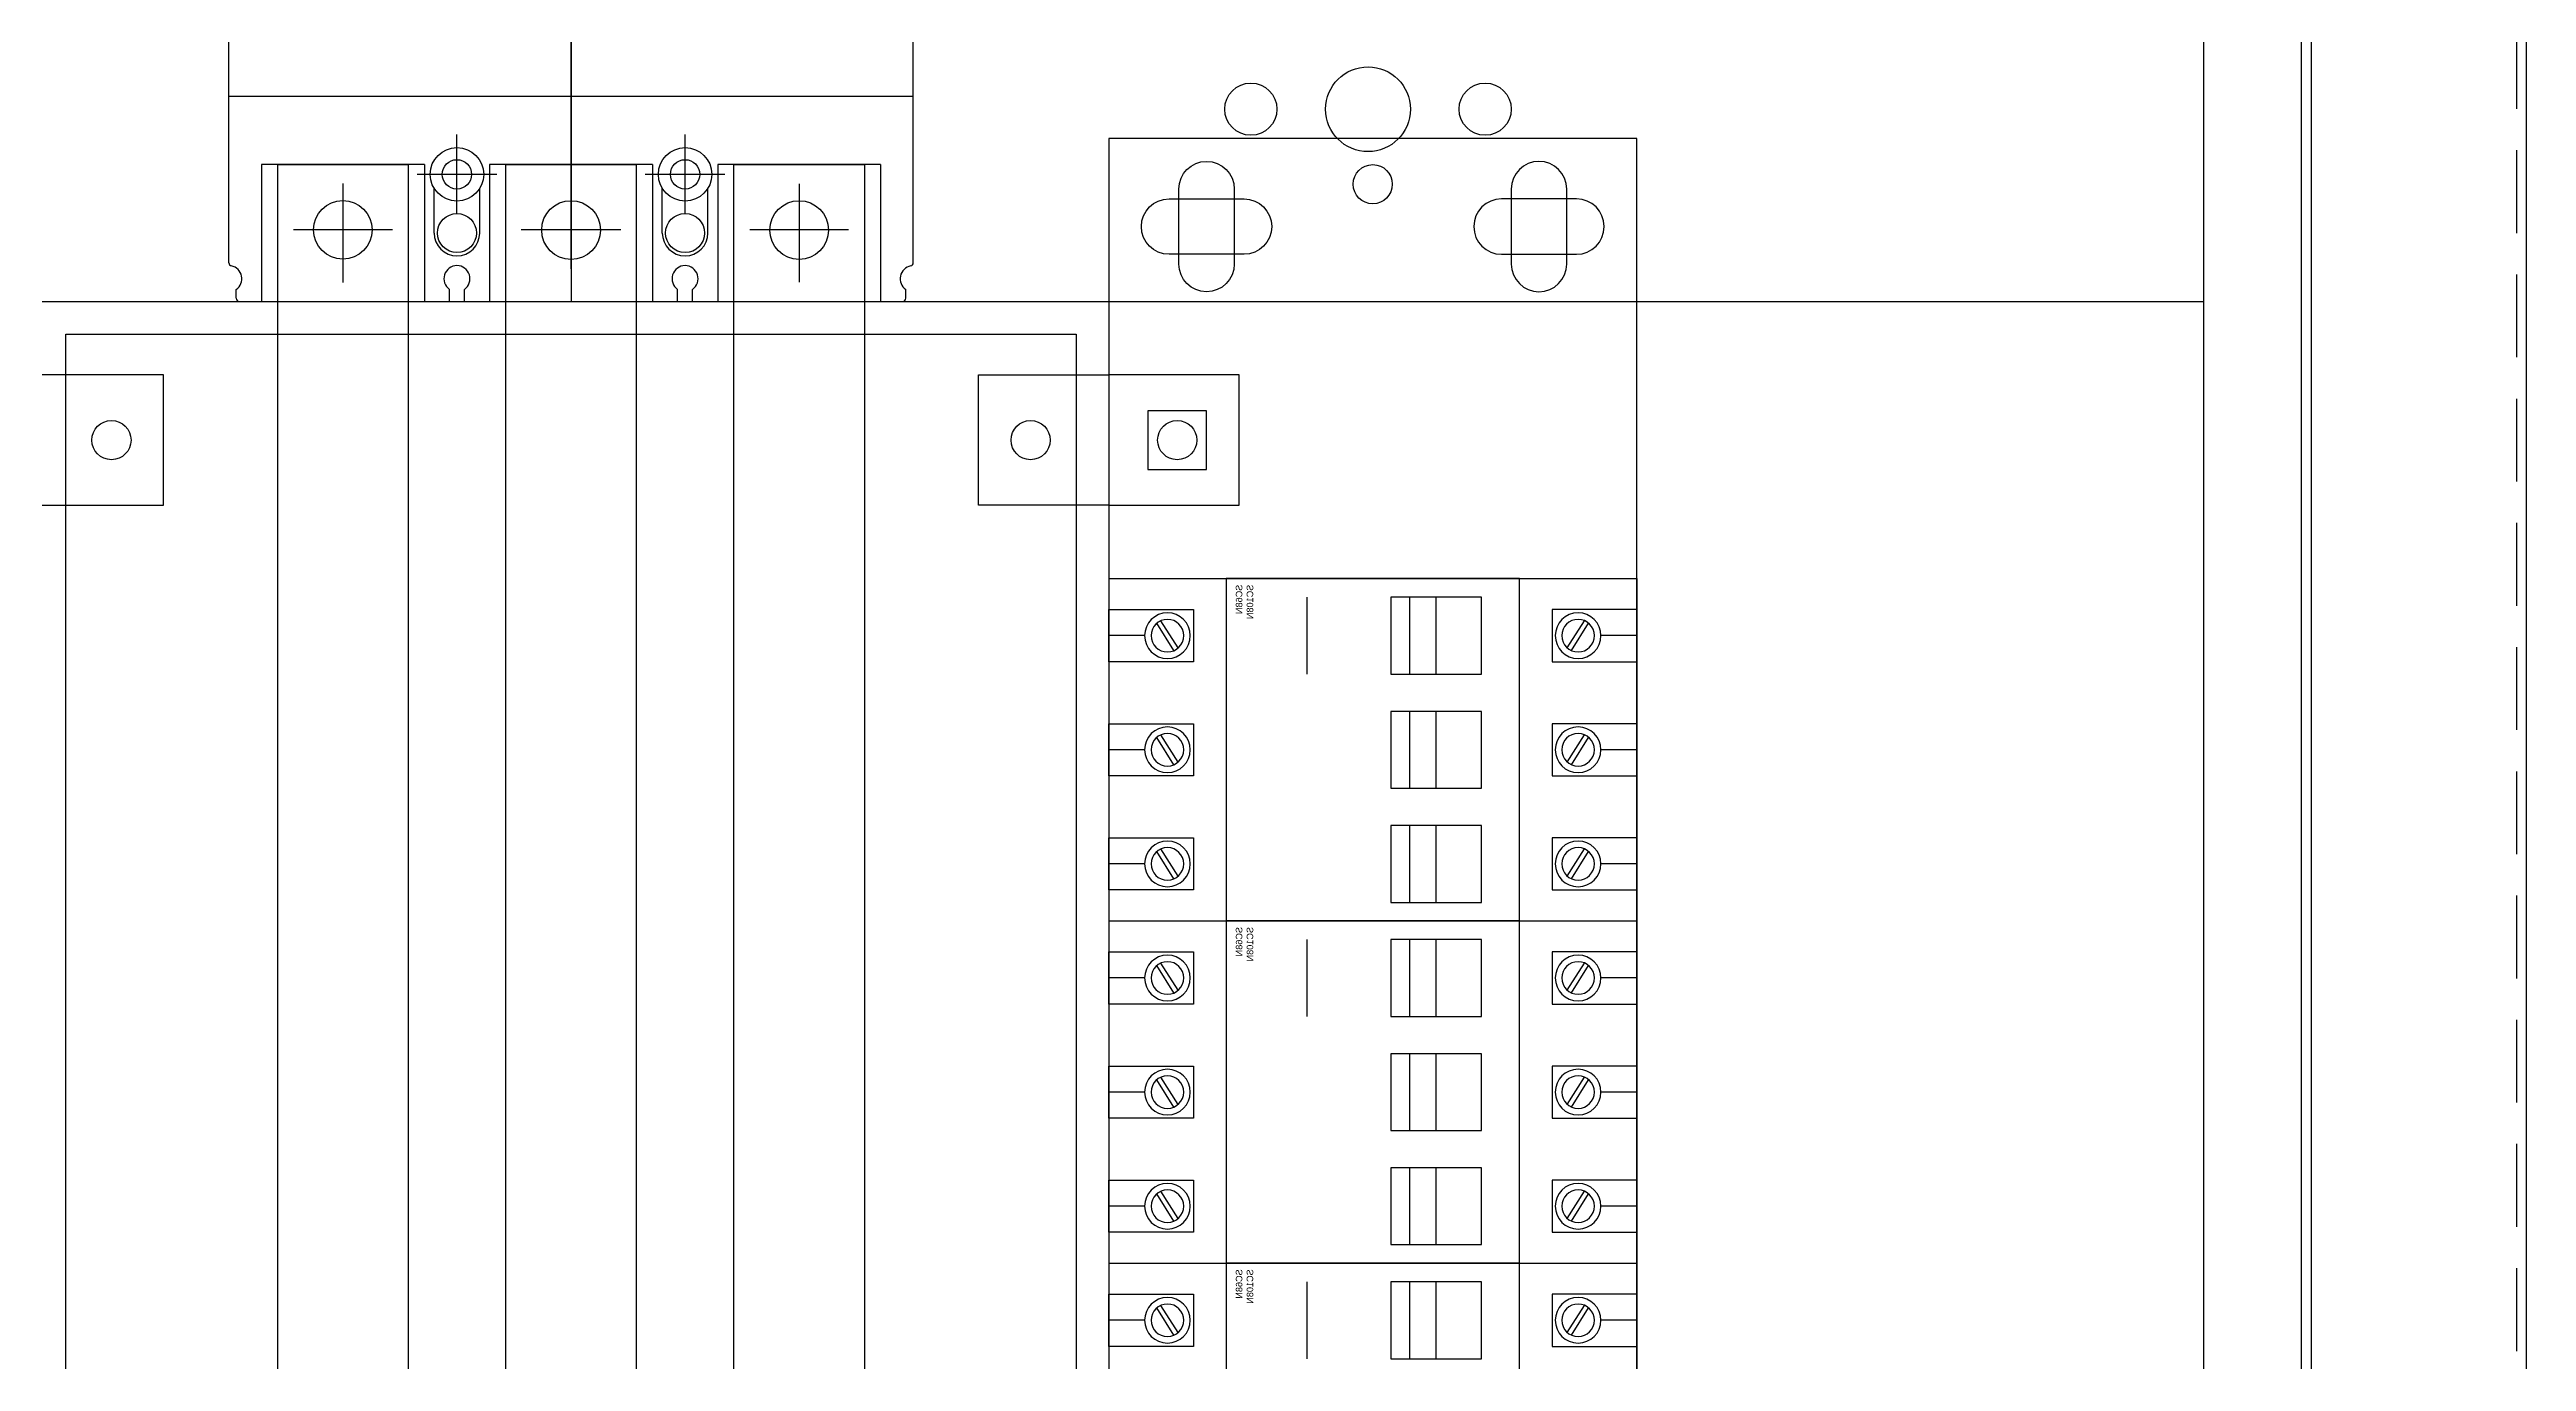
# Model space of a CAD drawing. Header units: millimetres. Extents: x 0 to 4783, y 0 to 3382.
# Drawn here: x 2488.7 to 2868.7, y 2073.6 to 2274.7 of the extents above; entities that cross this region are included whole.
import ezdxf

# ---------------------------------------------------------------- set-up
doc = ezdxf.new("R2010")
doc.units = ezdxf.units.MM
doc.linetypes.add('HIDDEN', pattern=[9.525, 6.35, -3.175])
doc.linetypes.add('HIDDENX2', pattern=[19.05, 12.7, -6.35])
doc.layers.add('CNC', color=7, linetype='Continuous')
doc.layers.add('DI', color=2, linetype='Continuous')
doc.styles.add('KT', font='vnsimli.shx')
doc.styles.add('tung dollar 82', font='arial.ttf', dxfattribs={"height": 82})

# ---------------------------------------------------------------- blocks, each defined once
blk = doc.blocks.new('ERHR HERY Ẻ H YRE Ẻ')
at = {"color": 1}
for p, q in [((159215.02, 59458.74), (159215.02, 59479.74)), ((159240.02, 59458.74), (159240.02, 59479.74)), ((159250.02, 59458.74), (159250.02, 59479.74)), ((159275.02, 59458.74), (159275.02, 59479.74)), ((159285.02, 59458.74), (159285.02, 59479.74)), ((159310.02, 59458.74), (159310.02, 59479.74)), ((159240.02, 59458.74), (159215.02, 59458.74)), ((159275.02, 59458.74), (159250.02, 59458.74)), ((159310.02, 59458.74), (159285.02, 59458.74)), ((159240.02, 59335.74), (159215.02, 59335.74)), ((159215.02, 59335.74), (159215.02, 59314.74)), ((159240.02, 59335.74), (159240.02, 59314.74)), ((159275.02, 59335.74), (159250.02, 59335.74)), ((159250.02, 59335.74), (159250.02, 59314.74)), ((159275.02, 59335.74), (159275.02, 59314.74)), ((159310.02, 59335.74), (159285.02, 59335.74)), ((159285.02, 59335.74), (159285.02, 59314.74)), ((159310.02, 59335.74), (159310.02, 59314.74))]:
    blk.add_line(p, q, dxfattribs=at)
at = {"color": 3}
blk.add_line((159262.52, 59479.74), (159262.52, 59314.74), dxfattribs=at)
at = {"color": 3, "linetype": 'HIDDEN', "lineweight": -2, "ltscale": 8}
for p, q in [((159262.52, 59319.74), (159262.52, 59474.74)), ((159210.02, 59397.24), (159315.02, 59397.24))]:
    blk.add_line(p, q, dxfattribs=at)
at = {"color": 3}
for points in [[(159247.02, 59371.24), (159278.02, 59371.24), (159278.02, 59423.24), (159247.02, 59423.24)], [(159248.02, 59372.24), (159277.02, 59372.24), (159277.02, 59422.24), (159248.02, 59422.24)]]:
    blk.add_lwpolyline(points, close=True, dxfattribs=at)
at = {"color": 1}
for centre in [(159227.52, 59468.74), (159262.52, 59468.77), (159297.52, 59468.77), (159227.52, 59325.74), (159262.52, 59325.7), (159297.52, 59325.7)]:
    blk.add_circle(centre, 4.5, dxfattribs=at)
at = {"layer": 'DI', "ltscale": 15}
for p, q in [((159211.17, 59479.24), (159211.17, 59478.11)), ((159211.67, 59479.74), (159243.87, 59479.74)), ((159243.87, 59477.87), (159243.87, 59479.74)), ((159245.92, 59477.79), (159244.12, 59477.79)), ((159246.17, 59477.87), (159246.17, 59479.74)), ((159246.17, 59479.74), (159278.87, 59479.74)), ((159278.87, 59477.87), (159278.87, 59479.74)), ((159280.92, 59477.79), (159279.12, 59477.79)), ((159281.17, 59477.87), (159281.17, 59479.74)), ((159281.17, 59479.74), (159313.87, 59479.74)), ((159313.87, 59477.87), (159313.87, 59479.74)), ((159227.52, 59476.55), (159227.52, 59460.93)), ((159262.52, 59476.58), (159262.52, 59460.96)), ((159297.52, 59476.55), (159297.52, 59460.93)), ((159210.02, 59448.26), (159210.02, 59473.79)), ((159315.02, 59448.26), (159315.02, 59473.79)), ((159235.33, 59468.74), (159219.71, 59468.74)), ((159241.52, 59462.37), (159241.52, 59469.24)), ((159245.02, 59466.24), (159245.02, 59454.14)), ((159248.52, 59462.37), (159248.52, 59469.24)), ((159270.33, 59468.74), (159254.71, 59468.74)), ((159276.52, 59462.37), (159276.52, 59469.24)), ((159280.02, 59466.24), (159280.02, 59454.14)), ((159283.52, 59462.37), (159283.52, 59469.24)), ((159305.33, 59468.74), (159289.71, 59468.74)), ((159251.12, 59460.24), (159238.92, 59460.24)), ((159273.92, 59460.24), (159286.12, 59460.24)), ((159210.02, 59320.69), (159210.02, 59448.24)), ((159210.02, 59448.24), (159315.02, 59448.24)), ((159315.02, 59320.69), (159315.02, 59448.24)), ((159210.02, 59346.24), (159315.02, 59346.24)), ((159245.02, 59328.24), (159245.02, 59340.34)), ((159280.02, 59328.24), (159280.02, 59340.34)), ((159251.12, 59334.24), (159238.92, 59334.24)), ((159286.12, 59334.24), (159273.92, 59334.24)), ((159227.52, 59332.84), (159227.52, 59317.64)), ((159241.52, 59325.24), (159241.52, 59332.1)), ((159248.52, 59325.24), (159248.52, 59332.1)), ((159262.52, 59332.8), (159262.52, 59317.6)), ((159276.52, 59325.24), (159276.52, 59332.1)), ((159283.52, 59325.24), (159283.52, 59332.1)), ((159297.52, 59332.79), (159297.52, 59317.68)), ((159235.12, 59325.74), (159219.92, 59325.74)), ((159270.17, 59325.74), (159254.87, 59325.74)), ((159305.08, 59325.74), (159289.96, 59325.74)), ((159211.17, 59315.24), (159211.17, 59316.6)), ((159211.67, 59314.74), (159243.87, 59314.74)), ((159243.87, 59314.74), (159243.87, 59316.6)), ((159246.17, 59314.74), (159246.17, 59316.6)), ((159246.17, 59314.74), (159278.87, 59314.74)), ((159278.87, 59314.74), (159278.87, 59316.6)), ((159281.17, 59314.74), (159281.17, 59316.6)), ((159281.17, 59314.74), (159313.37, 59314.74)), ((159313.87, 59315.24), (159313.87, 59316.6))]:
    blk.add_line(p, q, dxfattribs=at)
for centre, radius in [((159245.02, 59469.24), 3), ((159280.02, 59469.24), 3), ((159245.02, 59460.24), 4.1), ((159245.02, 59460.24), 2.25), ((159280.02, 59460.24), 4.1), ((159280.02, 59460.24), 2.25), ((159245.02, 59334.24), 4.1), ((159280.02, 59334.24), 4.1), ((159245.02, 59334.24), 2.25), ((159280.02, 59334.24), 2.25), ((159245.02, 59325.24), 3), ((159280.02, 59325.24), 3)]:
    blk.add_circle(centre, radius, dxfattribs=at)
for centre, radius, start, end in [((159210.02, 59476.24), 2, 281.537, 48.7001), ((159211.67, 59479.24), 0.5, 90, 180), ((159211.67, 59478.11), 0.5, 180, 228.7001), ((159245.02, 59476.24), 2, 125.0996, 54.9004), ((159245.02, 59476.24), 1.8, 120, 240), ((159245.02, 59476.24), 1.8, 300, 60), ((159280.02, 59476.24), 2, 125.0996, 54.9004), ((159280.02, 59476.24), 1.8, 120, 240), ((159280.02, 59476.24), 1.8, 300, 60), ((159315.02, 59476.24), 2, 125.0996, 258.463), ((159210.52, 59473.79), 0.5, 101.537, 180), ((159314.52, 59473.79), 0.5, 0, 78.463), ((159245.02, 59469.24), 3.5, 0, 180), ((159280.02, 59469.24), 3.5, 0, 180), ((159245.02, 59325.24), 3.5, 180, 0), ((159280.02, 59325.24), 3.5, 180, 0), ((159210.52, 59320.69), 0.5, 180.0045, 258.4577), ((159210.02, 59318.24), 2, 305.0996, 78.463), ((159245.02, 59318.24), 2, 305.0996, 234.9004), ((159280.02, 59318.24), 2, 305.0996, 234.9004), ((159315.02, 59318.24), 2, 101.537, 234.9004), ((159315.02, 59318.24), 2, 101.537, 234.9004), ((159314.52, 59320.69), 0.5, 281.537, 0), ((159314.52, 59320.69), 0.5, 281.5423, 359.9955), ((159211.67, 59315.24), 0.5, 180, 270), ((159313.37, 59315.24), 0.5, 270, 0)]:
    blk.add_arc(centre, radius, start, end, dxfattribs=at)
for points, knots in [([(159211.27, 59477.91), (159211.27, 59477.89), (159211.28, 59477.84), (159211.29, 59477.8), (159211.31, 59477.77)], [0, 0, 0, 0, 0.0515533, 0.1429271, 0.1429271, 0.1429271, 0.1429271]), ([(159315.01, 59448.37), (159315, 59448.39), (159314.94, 59448.44), (159314.86, 59448.44), (159314.8, 59448.44)], [0, 0, 0, 0, 0.0655312, 0.2330235, 0.2330235, 0.2330235, 0.2330235])]:
    blk.add_open_spline(points, degree=3, knots=knots, dxfattribs=at)
for points in [[(159211.31, 59477.77), (159211.32, 59477.76), (159211.33, 59477.75), (159211.34, 59477.74)], [(159315.02, 59448.34), (159315.02, 59448.35), (159315.02, 59448.36), (159315.01, 59448.37)]]:
    blk.add_open_spline(points, degree=3, dxfattribs=at)
at = {"linetype": 'ByBlock', "lineweight": -2, "insert": (159216.29, 59443.35), "char_height": 3.5424, "width": 28.6982, "attachment_point": 1, "style": 'tung dollar 82'}
blk.add_mtext('{\\fArial Baltic|b0|i0|c186|p34;SBS}2{\\fArial Baltic|b0|i0|c186|p34;03b \\PSBE}2{\\fArial Baltic|b0|i0|c186|p34;03b }', dxfattribs=at)
blk = doc.blocks.new('SC86N108N3P')
at = {"color": 7}
for p, q in [((159248.82, 62347.08), (159248.82, 62266.08)), ((159301.32, 62347.08), (159301.32, 62266.08))]:
    blk.add_line(p, q, dxfattribs=at)
for p, q in [((159248.82, 62347.08), (159283.82, 62347.08)), ((159257.57, 62341.58), (159257.57, 62347.08)), ((159275.07, 62341.58), (159275.07, 62347.08)), ((159283.82, 62347.08), (159301.32, 62347.08)), ((159292.57, 62341.58), (159292.57, 62347.08)), ((159259.45, 62336.42), (159255.28, 62339.08)), ((159259.87, 62337.09), (159255.67, 62339.7)), ((159276.95, 62336.42), (159272.78, 62339.08)), ((159277.37, 62337.09), (159273.17, 62339.7)), ((159294.45, 62336.42), (159290.28, 62339.08)), ((159294.87, 62337.09), (159290.67, 62339.7)), ((159251.68, 62316.67), (159263.47, 62316.67)), ((159259.45, 62276.74), (159255.28, 62274.08)), ((159259.87, 62276.07), (159255.67, 62273.46)), ((159276.95, 62276.74), (159272.78, 62274.08)), ((159277.37, 62276.07), (159273.17, 62273.46)), ((159294.45, 62276.74), (159290.28, 62274.08)), ((159294.87, 62276.07), (159290.67, 62273.46)), ((159257.57, 62266.08), (159257.57, 62271.58)), ((159275.07, 62266.08), (159275.07, 62271.58)), ((159292.57, 62266.08), (159292.57, 62271.58)), ((159248.82, 62266.08), (159283.82, 62266.08)), ((159283.82, 62266.08), (159301.32, 62266.08))]:
    blk.add_line(p, q)
at = {"color": 1}
for points in [[(159253.57, 62334.08), (159261.57, 62334.08), (159261.57, 62347.08), (159253.57, 62347.08)], [(159271.07, 62334.08), (159279.07, 62334.08), (159279.07, 62347.08), (159271.07, 62347.08)], [(159288.57, 62334.08), (159296.57, 62334.08), (159296.57, 62347.08), (159288.57, 62347.08)], [(159253.57, 62279.08), (159261.57, 62279.08), (159261.57, 62266.08), (159253.57, 62266.08)], [(159271.07, 62279.08), (159279.07, 62279.08), (159279.07, 62266.08), (159271.07, 62266.08)], [(159288.57, 62279.08), (159296.57, 62279.08), (159296.57, 62266.08), (159288.57, 62266.08)]]:
    blk.add_lwpolyline(points, close=True, dxfattribs=at)
at = {"color": 3, "linetype": 'ByBlock', "lineweight": -2}
blk.add_lwpolyline([(159248.82, 62329.08), (159301.32, 62329.08), (159301.32, 62284.08), (159248.82, 62284.08)], close=True, dxfattribs=at)
at = {"linetype": 'ByBlock', "lineweight": -2}
for points in [[(159251.68, 62303.81), (159263.47, 62303.81), (159263.47, 62289.88), (159251.68, 62289.88)], [(159269.18, 62303.81), (159280.97, 62303.81), (159280.97, 62289.88), (159269.18, 62289.88)], [(159286.68, 62303.81), (159298.47, 62303.81), (159298.47, 62289.88), (159286.68, 62289.88)], [(159251.68, 62300.93), (159263.47, 62300.93), (159263.47, 62296.85), (159251.68, 62296.85)], [(159269.18, 62300.93), (159280.97, 62300.93), (159280.97, 62296.85), (159269.18, 62296.85)], [(159286.68, 62300.93), (159298.47, 62300.93), (159298.47, 62296.85), (159286.68, 62296.85)]]:
    blk.add_lwpolyline(points, close=True, dxfattribs=at)
for centre, radius in [((159257.57, 62338.08), 3.5), ((159257.57, 62338.08), 2.5), ((159275.07, 62338.08), 3.5), ((159275.07, 62338.08), 2.5), ((159292.57, 62338.08), 3.5), ((159292.57, 62338.08), 2.5), ((159257.57, 62275.08), 3.5), ((159275.07, 62275.08), 3.5), ((159292.57, 62275.08), 3.5), ((159257.57, 62275.08), 2.5), ((159275.07, 62275.08), 2.5), ((159292.57, 62275.08), 2.5)]:
    blk.add_circle(centre, radius)
at = {"layer": 'DI', "insert": (159249.75, 62327.59), "char_height": 1, "attachment_point": 1, "style": 'KT'}
blk.add_mtext_dynamic_manual_height_columns('{\\fArial|b0|i0|c0|p34;SC68N \\PSC108N }', width=109.6994, gutter_width=12.5, heights=[0], dxfattribs=at)

msp = doc.modelspace()

# ---------------------------------------------------------------- hatches: boundary and pattern name
at = {"ltscale": 3}
h = msp.add_hatch(dxfattribs=at)
h.set_pattern_fill('ANSI31', color=4, scale=100, style=0)
h.set_pattern_definition([(45, (0, 0), (-883.9, 883.9), [])])
h.paths.add_polyline_path([(2491.22, 2231.1), (2646.22, 2231.1), (2646.22, 1810.45), (2491.22, 1810.45)])

# ---------------------------------------------------------------- linework, layer by layer
at = {"color": 7}
for points in [[(2268.72, 1673.6), (2868.72, 1673.6), (2868.72, 2673.6), (2268.72, 2673.6)], [(2301.72, 1706), (2835.72, 1706), (2835.72, 2640.6), (2301.72, 2640.6)]]:
    msp.add_lwpolyline(points, close=True, dxfattribs=at)
at = {"color": 7, "linetype": 'HIDDENX2'}
msp.add_lwpolyline([(2270.22, 1675.1), (2867.22, 1675.1), (2867.22, 2672.1), (2270.22, 2672.1)], close=True, dxfattribs=at)
at = {"color": 3}
for points in [[(2303.22, 1707.5), (2834.22, 1707.5), (2834.22, 2639.1), (2303.22, 2639.1)], [(2318.22, 1739.6), (2819.22, 1739.6), (2819.22, 2602), (2318.22, 2602)]]:
    msp.add_lwpolyline(points, close=True, dxfattribs=at)
at = {"color": 8}
msp.add_lwpolyline([(2318.22, 2236.1), (2819.22, 2236.1), (2819.22, 2401.1), (2318.22, 2401.1)], close=True, dxfattribs=at)
at = {"color": 46, "ltscale": 3}
msp.add_lwpolyline([(2732.22, 2261.1), (2651.22, 2261.1), (2651.22, 1811.1), (2732.22, 1811.1)], close=True, dxfattribs=at)
at = {"color": 1, "ltscale": 3}
msp.add_lwpolyline([(2523.72, 2257.1), (2543.72, 2257.1), (2543.72, 1811.58), (2523.72, 1811.58)], close=True, dxfattribs=at)
at = {"color": 2, "ltscale": 3}
msp.add_lwpolyline([(2558.72, 2257.1), (2578.72, 2257.1), (2578.72, 1811.58), (2558.72, 1811.58)], close=True, dxfattribs=at)
at = {"color": 5, "ltscale": 3}
msp.add_lwpolyline([(2593.72, 2257.1), (2613.72, 2257.1), (2613.72, 1811.58), (2593.72, 1811.58)], close=True, dxfattribs=at)
at = {"color": 4, "ltscale": 3}
msp.add_lwpolyline([(2491.22, 2231.1), (2646.22, 2231.1), (2646.22, 1810.45), (2491.22, 1810.45)], close=True, dxfattribs=at)
at = {"color": 46}
for points in [[(2506.22, 2224.85), (2486.22, 2224.85), (2486.22, 2204.85), (2506.22, 2204.85)], [(2631.22, 2224.85), (2651.22, 2224.85), (2651.22, 2204.85), (2631.22, 2204.85)], [(2671.22, 2224.85), (2651.22, 2224.85), (2651.22, 2204.85), (2671.22, 2204.85)]]:
    msp.add_lwpolyline(points, close=True, dxfattribs=at)
at = {"color": 2}
msp.add_lwpolyline([(2666.22, 2219.35), (2657.22, 2219.35), (2657.22, 2210.35), (2666.22, 2210.35)], close=True, dxfattribs=at)
at = {"color": 2, "ltscale": 3}
for centre, radius in [((2673.02, 2265.6), 4), ((2690.99, 2265.6), 6.5), ((2708.96, 2265.6), 4)]:
    msp.add_circle(centre, radius, dxfattribs=at)
at = {"color": 2}
for centre in [(2691.72, 2254.1), (2498.22, 2214.85), (2639.22, 2214.85), (2661.72, 2214.85)]:
    msp.add_circle(centre, 3, dxfattribs=at)
at = {"layer": 'CNC', "color": 2, "lineweight": -3}
for points in [[(2670.47, 2241.85, -1), (2661.97, 2241.85), (2661.97, 2253.35, -1), (2670.47, 2253.35)], [(2712.97, 2241.85, 1), (2721.47, 2241.85), (2721.47, 2253.35, 1), (2712.97, 2253.35)], [(2671.97, 2251.85, -1), (2671.97, 2243.35), (2660.47, 2243.35, -1), (2660.47, 2251.85)], [(2711.47, 2251.85, 1), (2711.47, 2243.35), (2722.97, 2243.35, 1), (2722.97, 2251.85)]]:
    msp.add_lwpolyline(points, format="xyb", close=True, dxfattribs=at)

# ---------------------------------------------------------------- block references
at = {"linetype": 'ByBlock', "lineweight": -2}
msp.add_blockref('ERHR HERY Ẻ H YRE Ẻ', (-156693.8, -57078.63), dxfattribs=at)
at = {"linetype": 'ByBlock', "lineweight": -2, "xscale": -1, "rotation": 90}
for p in [(64998.3, 161442.43), (64998.3, 161389.93), (64998.3, 161337.43)]:
    msp.add_blockref('SC86N108N3P', p, dxfattribs=at)

doc.saveas('drawing.dxf')
